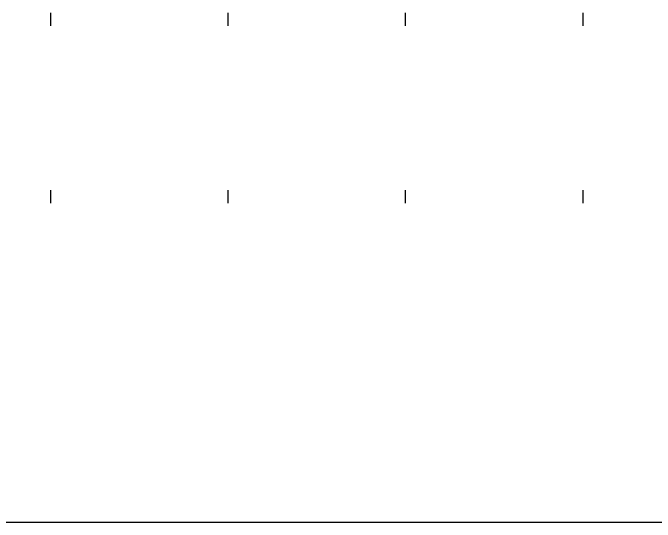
# Model space of a CAD drawing. Extents: x 0 to 3.48, y -0.08 to 2.34.
# Drawn here: x 1.243 to 1.5281, y -0.0793 to 0.1467 of the extents above; entities that cross this region are included whole.
import ezdxf

# ---------------------------------------------------------------- set-up
doc = ezdxf.new("R2010")
doc.units = 0
doc.layers.add('GBS', color=7, linetype='Continuous')
doc.layers.add('GKO', color=7, linetype='Continuous')

msp = doc.modelspace()

# ---------------------------------------------------------------- linework, layer by layer
at = {"layer": 'GBS'}
for points in [[(1.2599, 0.14093), (1.2599, 0.14668)], [(1.3386, 0.14093), (1.3386, 0.14668)], [(1.4173, 0.14093), (1.4173, 0.14668)], [(1.4961, 0.14093), (1.4961, 0.14668)], [(1.2599, 0.06223), (1.2599, 0.06798)], [(1.3386, 0.06223), (1.3386, 0.06798)], [(1.4173, 0.06223), (1.4173, 0.06798)], [(1.4961, 0.06223), (1.4961, 0.06798)], [(0.4615, -0.0793), (2.4519, -0.0793)], [(0.4615, -0.0793), (2.4519, -0.0793)]]:
    msp.add_lwpolyline(points, dxfattribs=at)
at = {"layer": 'GKO'}
msp.add_lwpolyline([(0.4615, -0.0793), (2.4519, -0.0793)], dxfattribs=at)
msp.add_lwpolyline([(0.4615, -0.0793), (2.4519, -0.0793)], dxfattribs=at)

doc.saveas('drawing.dxf')
